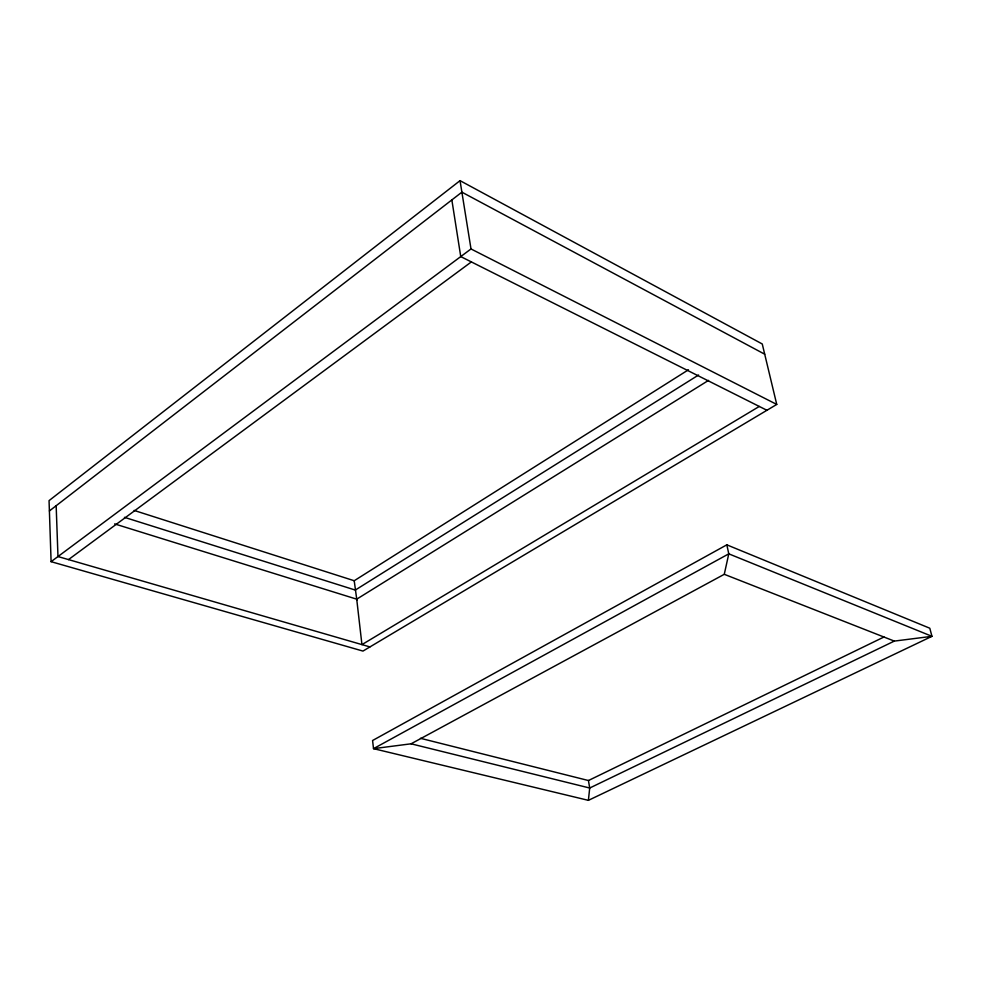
<?xml version="1.0" encoding="UTF-8"?>
<svg xmlns="http://www.w3.org/2000/svg" width="981" height="981" viewBox="0 0 981 981"><rect width="100%" height="100%" fill="white"/><g stroke="black" fill="none" stroke-linecap="round" stroke-linejoin="round"><path stroke-width="1.47" d="M588.392 800.349L931.95 636.326L929.792 628.22L726.823 544.835L372.584 740.508L373.516 748.65L588.392 800.349L589.704 788.025L588.441 780.533L420.469 738.301M411.076 743.806L589.704 788.025L894.316 641.096L931.95 636.326L728.785 553.836L373.516 748.65L411.076 743.806L724.272 574.302L728.785 553.836L726.823 544.835M460.04 180.651L49.05 500.629L51.098 561.672L362.97 651.077L776.744 404.43L762.262 343.988L460.04 180.651L471.003 248.953L776.744 404.43M49.393 510.954L461.892 192.166L764.702 354.202M51.098 561.672L471.003 248.953M68.498 559.599L471.37 261.915M134.115 510.427L354.215 580.74L688.466 369.776M698.582 375L355.294 590.072L124.452 517.33M708.54 380.383L356.716 599.17L361.94 644.615L759.282 406.441M588.441 780.533L883.991 636.988M369.935 646.92L57.977 556.546L56.162 505.718M114.642 523.903L357.329 599.366M724.272 574.302L894.316 641.096M766.921 410.279L460.751 256.593L451.849 199.928M356.863 600.139L354.215 580.74"/></g></svg>
